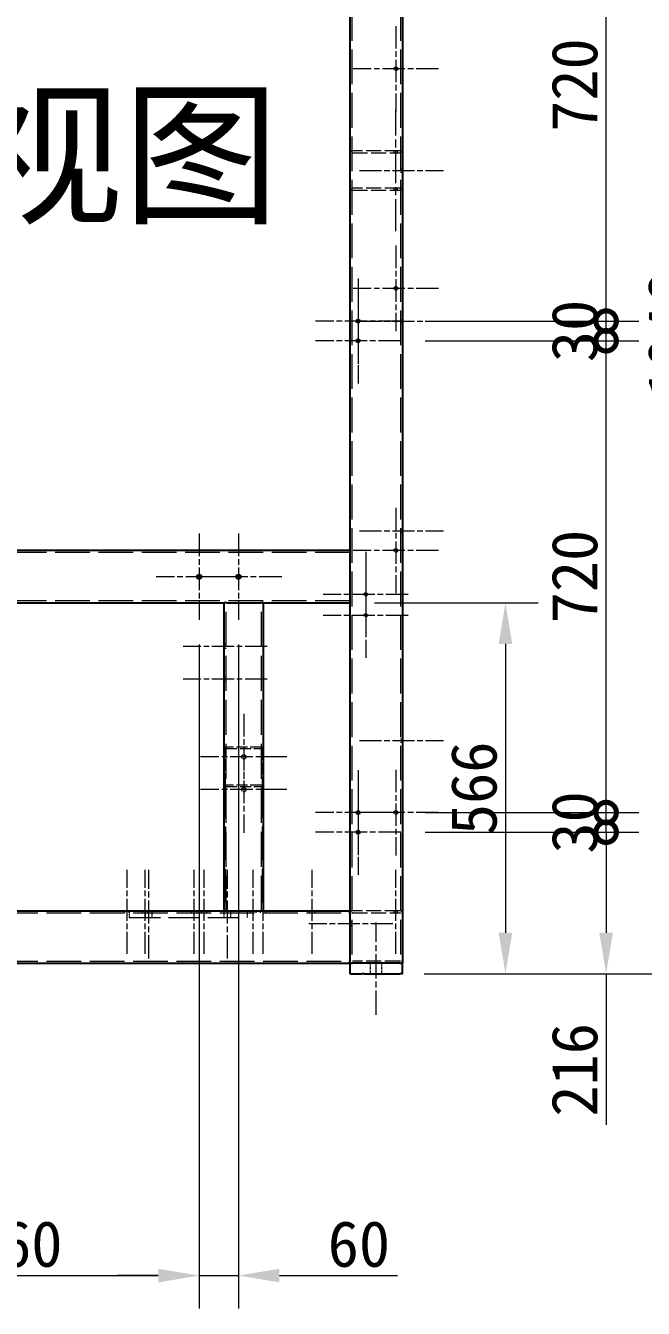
# Model space of a CAD drawing. Header units: millimetres. Extents: x 150 to 14713, y 137 to 10363.
# Drawn here: x 5322 to 6264, y 3827 to 5785 of the extents above; entities that cross this region are included whole.
import ezdxf

# ---------------------------------------------------------------- set-up
doc = ezdxf.new("R2010")
doc.units = ezdxf.units.MM
doc.header["$LTSCALE"] = 25
doc.linetypes.add('CHAIN', pattern=[0.3543, 0.2362, -0.0295, 0.0591, -0.0295])
doc.linetypes.add('DASHED', pattern=[0.2067, 0.1654, -0.0413])
for name, color, linetype, lineweight, true_color in [('中心标记 (ISO)', 1, 'CHAIN', 18, 0xff0000), ('中心线 (ISO)', 1, 'CHAIN', 18, 0xff0000), ('尺寸 (ISO)', 7, 'Continuous', 18, 0x008000), ('符号 (ISO)', 7, 'Continuous', 18, 0x008000), ('隐藏 (ISO)', 5, 'DASHED', 18, 0x0000ff)]:
    doc.layers.add(name, color=color, linetype=linetype, lineweight=lineweight, true_color=true_color)
doc.layers.add('可见 (ISO)', color=7, linetype='Continuous', lineweight=25)
doc.styles.add('最新国标', font='simfang.ttf')
doc.styles.add('注释文本 (ISO)', font='simfang.ttf')
doc.dimstyles.new('默认 (GB)', dxfattribs={"dimscale": 25, "dimtxt": 2.8, "dimasz": 2.5, "dimexe": 2, "dimexo": 1.5, "dimgap": 0.5, "dimtad": 1, "dimtoh": 1, "dimdsep": 46, "dimtxsty": '最新国标', "dimcen": 0.09, "dimdle": 10, "dimclrd": 256, "dimclre": 256, "dimclrt": 256, "dimaunit": 1, "dimadec": 3, "dimazin": 2, "dimtfac": 0.535714, "dimtdec": 3, "dimtmove": 0, "dimatfit": 3, "dimfxl": 0, "dimtolj": 1, "dimlwd": -1, "dimlwe": -1, "dimarcsym": 0})

# ---------------------------------------------------------------- blocks, each defined once
blk = doc.blocks.new('*D13')
at = {"layer": 'Defpoints', "color": 0, "transparency": 16777216}
for p in [(5816.4, 6283.8), (5892.4, 4337.8), (6354.1, 4337.8)]:
    blk.add_point(p, dxfattribs=at)
at = {"layer": '尺寸 (ISO)', "color": 116, "true_color": 0x00803f, "transparency": 16777216}
for p, q in [((5853.9, 6283.8), (6404.1, 6283.8)), ((6354.1, 6221.3), (6354.1, 4400.3)), ((5929.9, 4337.8), (6404.1, 4337.8))]:
    blk.add_line(p, q, dxfattribs=at)
for points in [[(6343.7, 6221.3), (6364.5, 6221.3), (6354.1, 6283.8)], [(6343.7, 4400.3), (6364.5, 4400.3), (6354.1, 4337.8)]]:
    blk.add_solid(points, dxfattribs=at)
at = {"layer": '尺寸 (ISO)', "transparency": 16777216, "insert": (6306.2, 5310.8), "char_height": 70, "attachment_point": 5, "rotation": 90, "style": '最新国标'}
blk.add_mtext('\\A1;1946', dxfattribs=at)
blk = doc.blocks.new('_DotSmall')
at = {"color": 0, "linetype": 'ByBlock', "const_width": 0.5}
blk.add_lwpolyline([(-0.0625, 0, 1), (0.0625, 0, 1)], format="xyb", close=True, dxfattribs=at)
blk = doc.blocks.new('*D20')
at = {"layer": 'Defpoints', "color": 0, "transparency": 16777216}
for p in [(5026.4, 4878), (5586.4, 4878), (5586.4, 3877.2)]:
    blk.add_point(p, dxfattribs=at)
at = {"layer": '尺寸 (ISO)', "color": 116, "true_color": 0x00803f, "transparency": 16777216}
for p, q in [((5026.4, 4840.5), (5026.4, 3827.2)), ((5586.4, 4840.5), (5586.4, 3827.2)), ((5026.4, 3877.2), (5523.9, 3877.2))]:
    blk.add_line(p, q, dxfattribs=at)
blk.add_solid([(5523.9, 3887.7), (5523.9, 3866.8), (5586.4, 3877.2)], dxfattribs=at)
at = {"layer": '尺寸 (ISO)', "color": 116, "true_color": 0x00803f, "transparency": 16777216, "xscale": 62.5, "yscale": 62.5, "zscale": 62.5, "rotation": 180}
blk.add_blockref('_DotSmall', (5026.4, 3877.2), dxfattribs=at)
at = {"layer": '尺寸 (ISO)', "transparency": 16777216, "insert": (5306.4, 3925.1), "char_height": 70, "attachment_point": 5, "style": '最新国标'}
blk.add_mtext('\\A1;560', dxfattribs=at)
blk = doc.blocks.new('*D21')
at = {"layer": 'Defpoints', "color": 0, "transparency": 16777216}
for p in [(5586.4, 4878), (5646.4, 4878), (5646.4, 3877.2)]:
    blk.add_point(p, dxfattribs=at)
at = {"layer": '尺寸 (ISO)', "color": 116, "true_color": 0x00803f, "transparency": 16777216}
for p, q in [((5586.4, 4840.5), (5586.4, 3827.2)), ((5646.4, 4840.5), (5646.4, 3827.2)), ((5523.9, 3877.2), (5461.4, 3877.2)), ((5586.4, 3877.2), (5646.4, 3877.2)), ((5708.9, 3877.2), (5888.8, 3877.2))]:
    blk.add_line(p, q, dxfattribs=at)
for points in [[(5523.9, 3887.7), (5523.9, 3866.8), (5586.4, 3877.2)], [(5708.9, 3887.7), (5708.9, 3866.8), (5646.4, 3877.2)]]:
    blk.add_solid(points, dxfattribs=at)
at = {"layer": '尺寸 (ISO)', "transparency": 16777216, "insert": (5830.1, 3925.1), "char_height": 70, "attachment_point": 5, "style": '最新国标'}
blk.add_mtext('\\A1;60', dxfattribs=at)
blk = doc.blocks.new('*D23')
at = {"layer": 'Defpoints', "color": 0, "transparency": 16777216}
for p in [(5816.4, 4903.8), (5892.4, 4337.8), (6053.7, 4337.8)]:
    blk.add_point(p, dxfattribs=at)
at = {"layer": '尺寸 (ISO)', "color": 116, "true_color": 0x00803f, "transparency": 16777216}
for p, q in [((5853.9, 4903.8), (6103.7, 4903.8)), ((6053.7, 4841.3), (6053.7, 4400.3)), ((5929.9, 4337.8), (6103.7, 4337.8))]:
    blk.add_line(p, q, dxfattribs=at)
for points in [[(6043.3, 4841.3), (6064.1, 4841.3), (6053.7, 4903.8)], [(6043.3, 4400.3), (6064.1, 4400.3), (6053.7, 4337.8)]]:
    blk.add_solid(points, dxfattribs=at)
at = {"layer": '尺寸 (ISO)', "transparency": 16777216, "insert": (6005.8, 4620.8), "char_height": 70, "attachment_point": 5, "rotation": 90, "style": '最新国标'}
blk.add_mtext('\\A1;566', dxfattribs=at)
blk = doc.blocks.new('*D148')
at = {"layer": 'Defpoints', "color": 0, "transparency": 16777216}
for p in [(5893.9, 4553.8), (6207.3, 4553.8), (5892.4, 4337.8)]:
    blk.add_point(p, dxfattribs=at)
at = {"layer": '尺寸 (ISO)', "color": 116, "true_color": 0x00803f, "transparency": 16777216}
for p, q in [((5931.4, 4553.8), (6257.3, 4553.8)), ((6207.3, 4553.8), (6207.3, 4400.3)), ((5929.9, 4337.8), (6257.3, 4337.8)), ((6207.3, 4337.8), (6207.3, 4107.1))]:
    blk.add_line(p, q, dxfattribs=at)
blk.add_solid([(6196.9, 4400.3), (6217.7, 4400.3), (6207.3, 4337.8)], dxfattribs=at)
at = {"layer": '尺寸 (ISO)', "color": 116, "true_color": 0x00803f, "transparency": 16777216, "xscale": 62.5, "yscale": 62.5, "zscale": 62.5, "rotation": 90}
blk.add_blockref('_DotSmall', (6207.3, 4553.8), dxfattribs=at)
at = {"layer": '尺寸 (ISO)', "transparency": 16777216, "insert": (6159.4, 4191.2), "char_height": 70, "attachment_point": 5, "rotation": 90, "style": '最新国标'}
blk.add_mtext('\\A1;216', dxfattribs=at)
blk = doc.blocks.new('*D149')
at = {"layer": 'Defpoints', "color": 0, "transparency": 16777216}
for p in [(5893.9, 4583.8), (6207.3, 4583.8), (5893.9, 4553.8)]:
    blk.add_point(p, dxfattribs=at)
at = {"layer": '尺寸 (ISO)', "color": 116, "true_color": 0x00803f, "transparency": 16777216}
for p, q in [((5931.4, 4583.8), (6257.3, 4583.8)), ((6207.3, 4553.8), (6207.3, 4583.8)), ((5931.4, 4553.8), (6257.3, 4553.8))]:
    blk.add_line(p, q, dxfattribs=at)
at = {"layer": '尺寸 (ISO)', "color": 116, "true_color": 0x00803f, "transparency": 16777216, "xscale": 62.5, "yscale": 62.5, "zscale": 62.5}
for p, rotation in [((6207.3, 4583.8), 90), ((6207.3, 4553.8), 270)]:
    blk.add_blockref('_DotSmall', p, dxfattribs=dict(at, rotation=rotation))
at = {"layer": '尺寸 (ISO)', "transparency": 16777216, "insert": (6159.4, 4568.8), "char_height": 70, "attachment_point": 5, "rotation": 90, "style": '最新国标'}
blk.add_mtext('\\A1;30', dxfattribs=at)
blk = doc.blocks.new('*D150')
at = {"layer": 'Defpoints', "color": 0, "transparency": 16777216}
for p in [(5893.9, 5303.8), (6207.3, 5303.8), (5893.9, 4583.8)]:
    blk.add_point(p, dxfattribs=at)
at = {"layer": '尺寸 (ISO)', "color": 116, "true_color": 0x00803f, "transparency": 16777216}
for p, q in [((5931.4, 5303.8), (6257.3, 5303.8)), ((6207.3, 4583.8), (6207.3, 5303.8)), ((5931.4, 4583.8), (6257.3, 4583.8))]:
    blk.add_line(p, q, dxfattribs=at)
at = {"layer": '尺寸 (ISO)', "color": 116, "true_color": 0x00803f, "transparency": 16777216, "xscale": 62.5, "yscale": 62.5, "zscale": 62.5}
for p, rotation in [((6207.3, 5303.8), 90), ((6207.3, 4583.8), 270)]:
    blk.add_blockref('_DotSmall', p, dxfattribs=dict(at, rotation=rotation))
at = {"layer": '尺寸 (ISO)', "transparency": 16777216, "insert": (6159.4, 4944), "char_height": 70, "attachment_point": 5, "rotation": 90, "style": '最新国标'}
blk.add_mtext('\\A1;720', dxfattribs=at)
blk = doc.blocks.new('*D151')
at = {"layer": 'Defpoints', "color": 0, "transparency": 16777216}
for p in [(5893.9, 5333.8), (6207.3, 5333.8), (5893.9, 5303.8)]:
    blk.add_point(p, dxfattribs=at)
at = {"layer": '尺寸 (ISO)', "color": 116, "true_color": 0x00803f, "transparency": 16777216}
for p, q in [((5931.4, 5333.8), (6257.3, 5333.8)), ((6207.3, 5303.8), (6207.3, 5333.8)), ((5931.4, 5303.8), (6257.3, 5303.8))]:
    blk.add_line(p, q, dxfattribs=at)
at = {"layer": '尺寸 (ISO)', "color": 116, "true_color": 0x00803f, "transparency": 16777216, "xscale": 62.5, "yscale": 62.5, "zscale": 62.5}
for p, rotation in [((6207.3, 5333.8), 90), ((6207.3, 5303.8), 270)]:
    blk.add_blockref('_DotSmall', p, dxfattribs=dict(at, rotation=rotation))
at = {"layer": '尺寸 (ISO)', "transparency": 16777216, "insert": (6159.4, 5318.8), "char_height": 70, "attachment_point": 5, "rotation": 90, "style": '最新国标'}
blk.add_mtext('\\A1;30', dxfattribs=at)
blk = doc.blocks.new('*D152')
at = {"layer": 'Defpoints', "color": 0, "transparency": 16777216}
for p in [(5893.9, 6053.8), (6207.3, 6053.8), (5893.9, 5333.8)]:
    blk.add_point(p, dxfattribs=at)
at = {"layer": '尺寸 (ISO)', "color": 116, "true_color": 0x00803f, "transparency": 16777216}
for p, q in [((5931.4, 6053.8), (6257.3, 6053.8)), ((6207.3, 5333.8), (6207.3, 6053.8)), ((5931.4, 5333.8), (6257.3, 5333.8))]:
    blk.add_line(p, q, dxfattribs=at)
at = {"layer": '尺寸 (ISO)', "color": 116, "true_color": 0x00803f, "transparency": 16777216, "xscale": 62.5, "yscale": 62.5, "zscale": 62.5}
for p, rotation in [((6207.3, 6053.8), 90), ((6207.3, 5333.8), 270)]:
    blk.add_blockref('_DotSmall', p, dxfattribs=dict(at, rotation=rotation))
at = {"layer": '尺寸 (ISO)', "transparency": 16777216, "insert": (6159.4, 5694), "char_height": 70, "attachment_point": 5, "rotation": 90, "style": '最新国标'}
blk.add_mtext('\\A1;720', dxfattribs=at)

msp = doc.modelspace()

# ---------------------------------------------------------------- linework, layer by layer
at = {"layer": '中心标记 (ISO)', "ltscale": 5.800403}
for p, q in [((5886.428, 5784.045), (5886.428, 5653.545)), ((5951.678, 5718.795), (5821.178, 5718.795)), ((5886.428, 5449.045), (5886.428, 5318.545)), ((5951.678, 5383.795), (5821.178, 5383.795)), ((5886.428, 5049.045), (5886.428, 4918.545)), ((5951.678, 4983.795), (5821.178, 4983.795)), ((5886.428, 4649.045), (5886.428, 4518.545)), ((5951.678, 4583.795), (5821.178, 4583.795))]:
    msp.add_line(p, q, dxfattribs=at)
at = {"layer": '中心标记 (ISO)', "ltscale": 5.774489}
for p, q in [((5828.928, 5398.753), (5828.928, 5268.836)), ((5828.928, 5368.753), (5828.928, 5238.836)), ((5893.886, 5333.795), (5763.969, 5333.795)), ((5893.886, 5303.795), (5763.969, 5303.795)), ((5840.428, 4981.753), (5840.428, 4851.836)), ((5840.428, 4949.753), (5840.428, 4819.836)), ((5905.386, 4916.795), (5775.469, 4916.795)), ((5905.386, 4884.795), (5775.469, 4884.795)), ((5828.928, 4648.753), (5828.928, 4518.836)), ((5828.928, 4618.753), (5828.928, 4488.836)), ((5893.886, 4583.795), (5763.969, 4583.795)), ((5893.886, 4553.795), (5763.969, 4553.795))]:
    msp.add_line(p, q, dxfattribs=at)
at = {"layer": '中心标记 (ISO)', "ltscale": 5.851385}
for p, q in [((5586.428, 5009.618), (5586.428, 4877.971)), ((5646.428, 5009.618), (5646.428, 4877.971)), ((5652.251, 4943.795), (5520.604, 4943.795)), ((5712.251, 4943.795), (5580.604, 4943.795)), ((5654.428, 4734.618), (5654.428, 4602.971)), ((5654.428, 4684.618), (5654.428, 4552.971)), ((5720.251, 4668.795), (5588.604, 4668.795)), ((5720.251, 4618.795), (5588.604, 4618.795))]:
    msp.add_line(p, q, dxfattribs=at)
at = {"layer": '中心线 (ISO)', "ltscale": 8.222835}
msp.add_line((5886.428, 5471.295), (5886.428, 5656.295), dxfattribs=at)
at = {"layer": '中心线 (ISO)', "ltscale": 5.689282}
for p, q in [((5830.928, 5563.795), (5958.928, 5563.795)), ((5830.928, 5333.795), (5958.928, 5333.795)), ((5830.928, 5013.795), (5958.928, 5013.795)), ((5689.928, 4837.295), (5561.928, 4837.295)), ((5689.928, 4787.295), (5561.928, 4787.295)), ((5830.928, 4693.795), (5958.928, 4693.795)), ((5476.428, 4368.295), (5476.428, 4496.295)), ((5503.928, 4368.295), (5503.928, 4496.295)), ((5578.928, 4368.295), (5578.928, 4496.295)), ((5593.928, 4368.295), (5593.928, 4496.295)), ((5668.928, 4368.295), (5668.928, 4496.295)), ((5683.928, 4368.295), (5683.928, 4496.295)), ((5758.928, 4368.295), (5758.928, 4496.295)), ((5886.428, 4368.295), (5886.428, 4496.295)), ((5881.928, 4413.795), (5753.928, 4413.795))]:
    msp.add_line(p, q, dxfattribs=at)
at = {"layer": '中心线 (ISO)', "ltscale": 6.00042}
for p, q in [((5509.428, 4361.295), (5509.428, 4496.295)), ((5629.428, 4361.295), (5629.428, 4496.295))]:
    msp.add_line(p, q, dxfattribs=at)
at = {"layer": '中心线 (ISO)', "ltscale": 6.26711}
msp.add_line((5856.428, 4275.295), (5856.428, 4416.295), dxfattribs=at)
at = {"layer": '可见 (ISO)'}
for p, q in [((5896.428, 6279.795), (5896.428, 4353.795)), ((5816.428, 6203.795), (5816.428, 4433.795)), ((5816.428, 4983.795), (4956.428, 4983.795)), ((4956.428, 4903.795), (5624.428, 4903.795)), ((5628.428, 4903.795), (5624.428, 4903.795)), ((5624.428, 4433.795), (5624.428, 4903.795)), ((5628.428, 4903.795), (5680.428, 4903.795)), ((5684.428, 4903.795), (5680.428, 4903.795)), ((5684.428, 4433.795), (5684.428, 4903.795)), ((5684.428, 4903.795), (5816.428, 4903.795)), ((4956.428, 4433.795), (5816.428, 4433.795)), ((5816.428, 4429.795), (5816.428, 4433.795)), ((5816.428, 4429.795), (5816.428, 4357.795)), ((4956.428, 4353.795), (5816.428, 4353.795)), ((5816.428, 4353.795), (5816.428, 4357.795)), ((5816.428, 4353.795), (5816.428, 4337.795)), ((5816.428, 4353.795), (5820.428, 4353.795)), ((5892.428, 4353.795), (5820.428, 4353.795)), ((5892.428, 4353.795), (5838.085, 4353.795)), ((5892.428, 4353.795), (5896.428, 4353.795)), ((5892.428, 4353.795), (5896.428, 4353.795)), ((5896.428, 4337.795), (5896.428, 4353.795)), ((5817.6, 4337.795), (5816.428, 4337.795)), ((5817.6, 4337.795), (5835.256, 4337.795)), ((5838.085, 4337.795), (5835.256, 4337.795)), ((5838.085, 4337.795), (5892.428, 4337.795)), ((5896.428, 4337.795), (5892.428, 4337.795))]:
    msp.add_line(p, q, dxfattribs=at)
for centre, radius in [((5828.928, 5333.795), 2.458), ((5828.928, 5303.795), 2.458), ((5586.428, 4943.795), 3.324), ((5646.428, 4943.795), 3.324), ((5828.928, 4583.795), 2.458), ((5828.928, 4553.795), 2.458)]:
    msp.add_circle(centre, radius, dxfattribs=at)
at = {"layer": '隐藏 (ISO)', "ltscale": 12.85221}
for p, q in [((5819.428, 6279.795), (5819.428, 4353.795)), ((5893.428, 6279.795), (5893.428, 4353.795))]:
    msp.add_line(p, q, dxfattribs=at)
at = {"layer": '隐藏 (ISO)', "ltscale": 5.485426}
for p, q in [((5892.428, 5593.795), (5820.428, 5593.795)), ((5820.428, 5590.795), (5892.428, 5590.795)), ((5892.428, 5536.795), (5820.428, 5536.795)), ((5820.428, 5533.795), (5892.428, 5533.795)), ((5892.428, 4433.795), (5820.428, 4433.795)), ((5820.428, 4430.795), (5892.428, 4430.795)), ((5892.428, 4356.795), (5820.428, 4356.795))]:
    msp.add_line(p, q, dxfattribs=at)
at = {"layer": '隐藏 (ISO)', "ltscale": 0.228464}
for p, q in [((5883.678, 5590.795), (5883.678, 5593.795)), ((5889.178, 5590.795), (5889.178, 5593.795)), ((5893.428, 5566.253), (5896.428, 5566.253)), ((5893.428, 5561.336), (5896.428, 5561.336)), ((5883.678, 5533.795), (5883.678, 5536.795)), ((5889.178, 5533.795), (5889.178, 5536.795)), ((5893.428, 5336.253), (5896.428, 5336.253)), ((5893.428, 5331.336), (5896.428, 5331.336)), ((5893.428, 5016.253), (5896.428, 5016.253)), ((5893.428, 5011.336), (5896.428, 5011.336)), ((5627.428, 4840.618), (5624.428, 4840.618)), ((5627.428, 4833.971), (5624.428, 4833.971)), ((5627.428, 4790.618), (5624.428, 4790.618)), ((5627.428, 4783.971), (5624.428, 4783.971)), ((5893.428, 4696.253), (5896.428, 4696.253)), ((5893.428, 4691.336), (5896.428, 4691.336)), ((5473.104, 4430.795), (5473.104, 4433.795)), ((5479.751, 4430.795), (5479.751, 4433.795)), ((5499.74, 4430.795), (5499.74, 4433.795)), ((5508.116, 4430.795), (5508.116, 4433.795)), ((5574.74, 4430.795), (5574.74, 4433.795)), ((5583.116, 4430.795), (5583.116, 4433.795)), ((5589.74, 4430.795), (5589.74, 4433.795)), ((5598.116, 4430.795), (5598.116, 4433.795)), ((5664.74, 4430.795), (5664.74, 4433.795)), ((5673.116, 4430.795), (5673.116, 4433.795)), ((5679.74, 4430.795), (5679.74, 4433.795)), ((5688.116, 4430.795), (5688.116, 4433.795)), ((5754.74, 4430.795), (5754.74, 4433.795)), ((5763.116, 4430.795), (5763.116, 4433.795)), ((5883.678, 4430.795), (5883.678, 4433.795)), ((5889.178, 4430.795), (5889.178, 4433.795)), ((5819.428, 4417.118), (5816.428, 4417.118)), ((5819.428, 4410.471), (5816.428, 4410.471))]:
    msp.add_line(p, q, dxfattribs=at)
at = {"layer": '隐藏 (ISO)', "ltscale": 12.801906}
for p, q in [((5816.428, 4980.795), (4956.428, 4980.795)), ((5816.428, 4906.795), (4956.428, 4906.795)), ((4956.428, 4430.795), (5816.428, 4430.795)), ((4956.428, 4356.795), (5816.428, 4356.795))]:
    msp.add_line(p, q, dxfattribs=at)
at = {"layer": '隐藏 (ISO)', "ltscale": 12.993296}
for p, q in [((5627.428, 4433.795), (5627.428, 4903.795)), ((5681.428, 4433.795), (5681.428, 4903.795))]:
    msp.add_line(p, q, dxfattribs=at)
at = {"layer": '隐藏 (ISO)', "ltscale": 4.114045}
for p, q in [((5626.428, 4626.795), (5626.428, 4680.795)), ((5681.428, 4683.795), (5627.428, 4683.795)), ((5627.428, 4681.795), (5681.428, 4681.795)), ((5682.428, 4680.795), (5682.428, 4626.795)), ((5681.428, 4625.795), (5627.428, 4625.795)), ((5627.428, 4623.795), (5681.428, 4623.795))]:
    msp.add_line(p, q, dxfattribs=at)
at = {"layer": '隐藏 (ISO)', "ltscale": 12.449605}
for p, q in [((5626.428, 4626.795), (5626.428, 4433.795)), ((5682.428, 4626.795), (5682.428, 4433.795))]:
    msp.add_line(p, q, dxfattribs=at)
at = {"layer": '隐藏 (ISO)', "ltscale": 0.761779}
for p, q in [((5479.428, 4433.795), (5479.428, 4423.795)), ((5504.375, 4423.795), (5504.375, 4433.795)), ((5514.481, 4423.795), (5514.481, 4433.795)), ((5624.375, 4423.795), (5624.375, 4433.795)), ((5634.481, 4423.795), (5634.481, 4433.795)), ((5659.428, 4433.795), (5659.428, 4423.795))]:
    msp.add_line(p, q, dxfattribs=at)
at = {"layer": '隐藏 (ISO)', "ltscale": 11.611031}
msp.add_line((5479.428, 4423.795), (5659.428, 4423.795), dxfattribs=at)
at = {"layer": '隐藏 (ISO)', "ltscale": 1.218906}
for p, q in [((5847.781, 4337.795), (5847.781, 4353.795)), ((5865.075, 4337.795), (5865.075, 4353.795))]:
    msp.add_line(p, q, dxfattribs=at)
at = {"layer": '隐藏 (ISO)', "ltscale": 1.316332}
for centre in [(5886.428, 5718.795), (5886.428, 5383.795), (5886.428, 4983.795), (5886.428, 4583.795)]:
    msp.add_circle(centre, 2.75, dxfattribs=at)
at = {"layer": '隐藏 (ISO)', "ltscale": 1.17679}
for centre in [(5840.428, 4916.795), (5840.428, 4884.795)]:
    msp.add_circle(centre, 2.458, dxfattribs=at)
at = {"layer": '隐藏 (ISO)', "ltscale": 1.590868}
for centre in [(5654.428, 4668.795), (5654.428, 4618.795)]:
    msp.add_circle(centre, 3.324, dxfattribs=at)
at = {"layer": '隐藏 (ISO)', "ltscale": 0.478602}
for centre, start, end in [((5820.428, 5589.795), 90, 180), ((5892.428, 5589.795), 0, 90), ((5820.428, 5537.795), 180, 270), ((5892.428, 5537.795), 270, 0), ((5820.428, 4429.795), 90, 180), ((5892.428, 4429.795), 0, 90), ((5820.428, 4357.795), 180, 270), ((5892.428, 4357.795), 270, 0)]:
    msp.add_arc(centre, 4, start, end, dxfattribs=at)
at = {"layer": '隐藏 (ISO)', "ltscale": 0.119576}
for centre, start, end in [((5820.428, 5589.795), 90, 180), ((5892.428, 5589.795), 0, 90), ((5820.428, 5537.795), 180, 270), ((5892.428, 5537.795), 270, 0), ((5627.428, 4680.795), 90, 180), ((5681.428, 4680.795), 0, 90), ((5627.428, 4626.795), 180, 270), ((5681.428, 4626.795), 270, 0), ((5820.428, 4429.795), 90, 180), ((5892.428, 4429.795), 0, 90), ((5820.428, 4357.795), 180, 270), ((5892.428, 4357.795), 270, 0)]:
    msp.add_arc(centre, 1, start, end, dxfattribs=at)
at = {"layer": '隐藏 (ISO)', "ltscale": 0.358927}
for centre, start, end in [((5627.428, 4680.795), 90, 180), ((5681.428, 4680.795), 0, 90), ((5627.428, 4626.795), 180, 270), ((5681.428, 4626.795), 270, 0)]:
    msp.add_arc(centre, 3, start, end, dxfattribs=at)

# ---------------------------------------------------------------- texts
at = {"layer": '符号 (ISO)', "insert": (4992.669, 5578.269), "char_height": 175, "width": 785.96497, "attachment_point": 4, "style": '注释文本 (ISO)'}
msp.add_mtext('\\fFangSong|b0|i0;{\\H175.0000;主视图}', dxfattribs=at)

# ---------------------------------------------------------------- dimensions: what is measured, and where the dimension line sits
at = {"layer": '尺寸 (ISO)', "color": 116, "true_color": 0x00803f}
for base, p1, p2, angle, override, picture, middle in [((6354.071, 4337.795), (5816.428, 6283.795), (5892.428, 4337.795), 90, {"dimgap": 0.5, "dimtoh": 0, "dimdec": 2, "dimtol": 0, "dimlim": 0, "dimtp": 0, "dimtm": 0, "dimtdec": 3, "dimtofl": 0, "dimatfit": 1}, '*D13', (6354.071, 5310.795)), ((6207.275, 6053.795), (5893.886, 5333.795), (5893.886, 6053.795), 90, {"dimgap": 0.5, "dimtoh": 0, "dimdec": 2, "dimblk1": 'DotSmall', "dimblk2": 'DotSmall', "dimsah": 1, "dimdle": 0, "dimtol": 0, "dimlim": 0, "dimtp": 0, "dimtm": 0, "dimtdec": 3, "dimtofl": 0, "dimatfit": 1}, '*D152', (6207.275, 5694.045)), ((6207.275, 5333.795), (5893.886, 5303.795), (5893.886, 5333.795), 90, {"dimgap": 0.5, "dimtoh": 0, "dimdec": 2, "dimblk1": 'DotSmall', "dimblk2": 'DotSmall', "dimsah": 1, "dimdle": 0, "dimtol": 0, "dimlim": 0, "dimtp": 0, "dimtm": 0, "dimtdec": 3, "dimtofl": 1, "dimatfit": 1}, '*D151', (6207.275, 5318.795)), ((6207.275, 5303.795), (5893.886, 4583.795), (5893.886, 5303.795), 90, {"dimgap": 0.5, "dimtoh": 0, "dimdec": 2, "dimblk1": 'DotSmall', "dimblk2": 'DotSmall', "dimsah": 1, "dimdle": 0, "dimtol": 0, "dimlim": 0, "dimtp": 0, "dimtm": 0, "dimtdec": 3, "dimtofl": 0, "dimatfit": 1}, '*D150', (6207.275, 4944.045)), ((6053.689, 4337.795), (5816.428, 4903.795), (5892.428, 4337.795), 270, {"dimgap": 0.5, "dimtoh": 0, "dimdec": 2, "dimtol": 0, "dimlim": 0, "dimtp": 0, "dimtm": 0, "dimtdec": 3, "dimtofl": 0, "dimatfit": 1}, '*D23', (6053.689, 4620.795)), ((5586.428, 3877.243), (5026.428, 4877.971), (5586.428, 4877.971), 180, {"dimgap": 0.5, "dimtoh": 0, "dimdec": 2, "dimblk1": 'DotSmall', "dimsah": 1, "dimdle": 0, "dimtol": 0, "dimlim": 0, "dimtp": 0, "dimtm": 0, "dimtdec": 3, "dimtofl": 0, "dimatfit": 1}, '*D20', (5306.428, 3877.243)), ((5646.428, 3877.243), (5586.428, 4877.971), (5646.428, 4877.971), 180, {"dimgap": 0.5, "dimtoh": 0, "dimdec": 2, "dimtol": 0, "dimlim": 0, "dimtp": 0, "dimtm": 0, "dimtdec": 3, "dimtofl": 1, "dimatfit": 1}, '*D21', (5830.128, 3877.243)), ((6207.275, 4583.795), (5893.886, 4553.795), (5893.886, 4583.795), 90, {"dimgap": 0.5, "dimtoh": 0, "dimdec": 2, "dimblk1": 'DotSmall', "dimblk2": 'DotSmall', "dimsah": 1, "dimdle": 0, "dimtol": 0, "dimlim": 0, "dimtp": 0, "dimtm": 0, "dimtdec": 3, "dimtofl": 1, "dimatfit": 1}, '*D149', (6207.275, 4568.795)), ((6207.275, 4553.795), (5892.428, 4337.795), (5893.886, 4553.795), 90, {"dimgap": 0.5, "dimtoh": 0, "dimdec": 2, "dimblk2": 'DotSmall', "dimsah": 1, "dimdle": 0, "dimtol": 0, "dimlim": 0, "dimtp": 0, "dimtm": 0, "dimtdec": 3, "dimtofl": 0, "dimatfit": 2}, '*D148', (6207.275, 4191.195))]:
    dim = msp.add_linear_dim(base=base, p1=p1, p2=p2, angle=angle, dimstyle='默认 (GB)', override=override, dxfattribs=at)
    dim.commit()
    dim.dimension.update_dxf_attribs({"geometry": picture, "text_midpoint": middle, "dimtype": 160})

doc.saveas('drawing.dxf')
